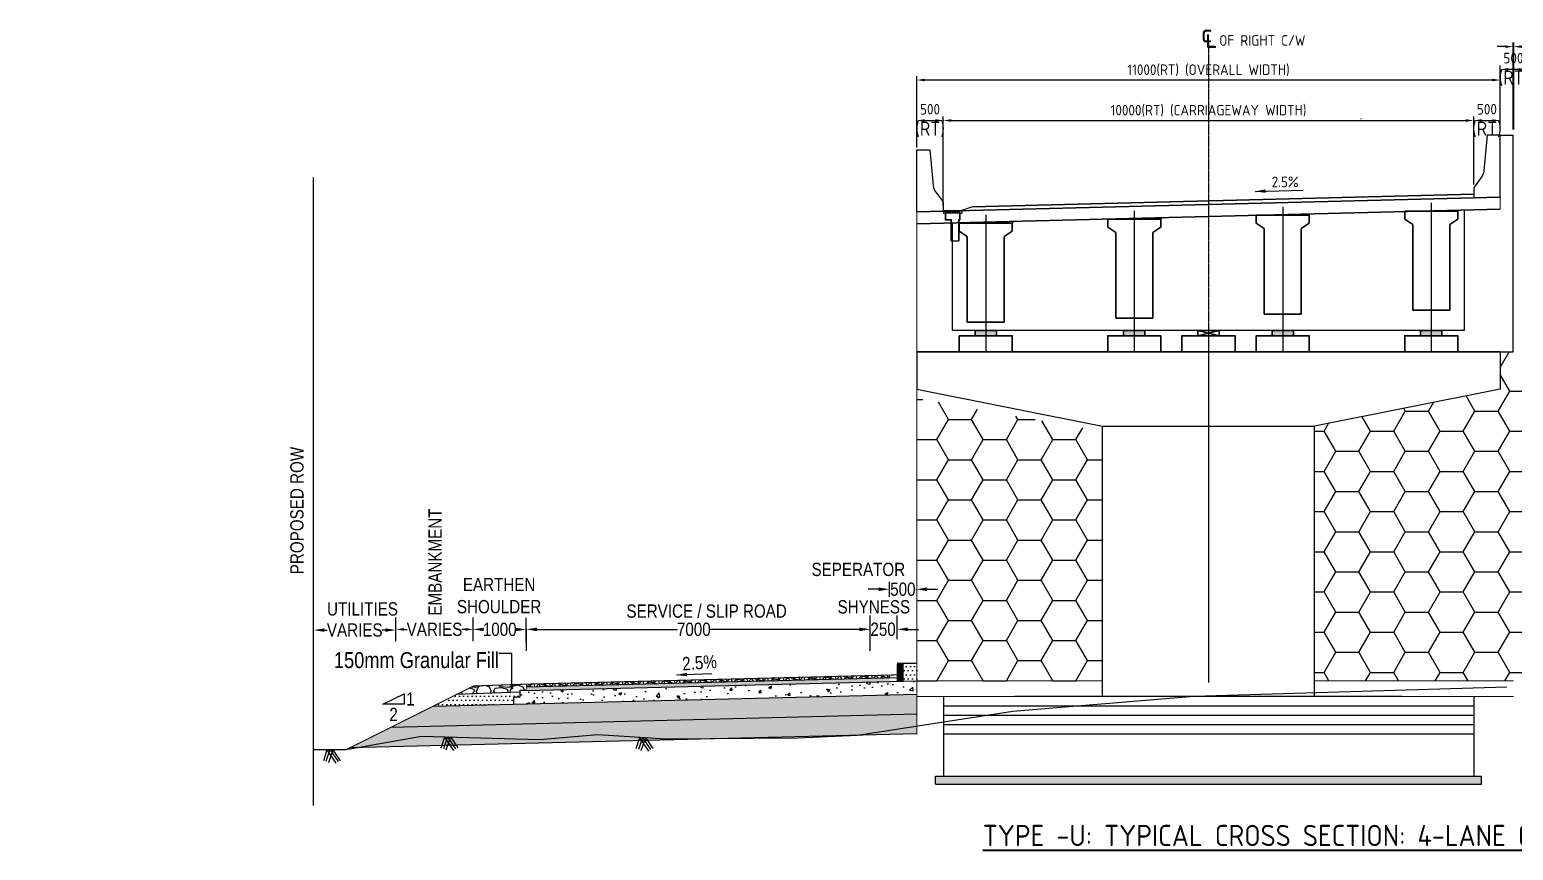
# Model space of a CAD drawing. Header units: millimetres. Extents: x 207528 to 778454, y -364692 to 101323.
# Drawn here: x 318578 to 346554, y -364692 to -349217 of the extents above; entities that cross this region are included whole.
import ezdxf

# ---------------------------------------------------------------- set-up
doc = ezdxf.new("R2010")
doc.units = ezdxf.units.MM
doc.linetypes.add('CENTER', pattern=[2, 1.25, -0.25, 0.25, -0.25])
for name, color, linetype in [('CEN', 181, 'CENTER'), ('Dim', 253, 'Continuous'), ('Dimension', 253, 'Continuous'), ('hatch', 253, 'Continuous'), ('Proposed ROW', 241, 'MNEW'), ('Structure Main', 3, 'Continuous'), ('Structure Outer', 7, 'Continuous')]:
    doc.layers.add(name, color=color, linetype=linetype)
for name, color, linetype, lineweight in [('STRUCTURAL', 7, 'Continuous', 0), ('Structure', 7, 'Continuous', 30), ('Text large', 7, 'Continuous', 40), ('Text small', 1, 'Continuous', 20)]:
    doc.layers.add(name, color=color, linetype=linetype, lineweight=lineweight)
doc.styles.add('DIM', font='ARIALN.TTF', dxfattribs={"height": 250})
doc.styles.add('ISO75', font='isocp.shx', dxfattribs={"height": 150})
doc.styles.add('isocp 100', font='isocp.shx', dxfattribs={"height": 200})
doc.styles.get("Standard").update_dxf_attribs({"font": 'arial.ttf'})
doc.linetypes.add('MNEW', pattern='A,26.152623,-1.048632,["PROW",Standard,S=1.75,R=0,X=0,Y=-0.975095],-7.693777,26.152623', length=61.047655)
doc.dimstyles.new('DIM', dxfattribs={"dimtxt": 250, "dimasz": 200, "dimexe": 0.18, "dimexo": 0.0625, "dimgap": 0.09, "dimtad": 0, "dimtih": 1, "dimtoh": 1, "dimdec": 0, "dimzin": 0, "dimdsep": 46, "dimtxsty": 'DIM', "dimcen": 0.09, "dimclrd": 256, "dimclrt": 7, "dimadec": 0, "dimazin": 0, "dimtfac": 1, "dimtdec": 0, "dimtofl": 0, "dimtmove": 0, "dimatfit": 3, "dimfxl": 1, "dimtolj": 1, "dimtzin": 0, "dimarcsym": 0})
doc.dimstyles.new('ISO75', dxfattribs={"dimscale": 75, "dimtxt": 150, "dimasz": 2, "dimexe": 1, "dimexo": 1, "dimgap": 1, "dimtad": 1, "dimdec": 0, "dimdsep": 46, "dimtxsty": 'ISO75', "dimcen": 0.5, "dimclrd": 47, "dimclre": 47, "dimclrt": 1, "dimadec": 0, "dimazin": 0, "dimtfac": 1, "dimtdec": 0, "dimtmove": 0, "dimatfit": 3, "dimfxl": 1, "dimtolj": 1, "dimtzin": 0, "dimarcsym": 0})
doc.dimstyles.new('new', dxfattribs={"dimtxt": 150, "dimasz": 150, "dimexe": 100, "dimexo": 0.1, "dimgap": 0.09, "dimtad": 0, "dimtih": 1, "dimtoh": 1, "dimdec": 0, "dimzin": 0, "dimdsep": 46, "dimtxsty": 'DIM', "dimcen": 0.09, "dimclrd": 256, "dimclrt": 252, "dimadec": 0, "dimazin": 0, "dimtfac": 1, "dimtdec": 0, "dimtofl": 0, "dimtmove": 0, "dimatfit": 3, "dimfxl": 1, "dimtolj": 1, "dimtzin": 0, "dimlwd": -1, "dimarcsym": 0})
doc.dimstyles.new('NH30A_100', dxfattribs={"dimscale": 100, "dimtxt": 2, "dimasz": 2, "dimexe": 1, "dimexo": 1, "dimgap": 1, "dimtad": 1, "dimdec": 0, "dimdsep": 46, "dimtxsty": 'isocp 100', "dimcen": 0.5, "dimclrd": 47, "dimclre": 47, "dimclrt": 1, "dimadec": 0, "dimazin": 0, "dimtfac": 1, "dimtdec": 0, "dimtmove": 0, "dimatfit": 3, "dimfxl": 1, "dimtolj": 1, "dimtzin": 0, "dimarcsym": 0})

# ---------------------------------------------------------------- blocks, each defined once
blk = doc.blocks.new('*D559')
at = {"layer": 'Defpoints', "color": 0, "transparency": 16777216}
for p in [(335306, -350167), (346306, -351173), (335306, -351517)]:
    blk.add_point(p, dxfattribs=at)
at = {"layer": 'Dim', "color": 47, "lineweight": -2, "transparency": 16777216}
for p, q in [((335306, -351442), (335306, -350092)), ((346156, -350167), (335456, -350167)), ((346306, -351098), (346306, -350092))]:
    blk.add_line(p, q, dxfattribs=at)
at = {"layer": 'Dim', "color": 47, "transparency": 16777216}
for points in [[(335456, -350142), (335456, -350192), (335306, -350167)], [(346156, -350142), (346156, -350192), (346306, -350167)]]:
    blk.add_solid(points, dxfattribs=at)
at = {"layer": 'Dim', "color": 1, "transparency": 16777216, "insert": (340806, -349982), "char_height": 150, "attachment_point": 5, "style": 'ISO75'}
blk.add_mtext('\\A1;{\\H1.33333x;11000(RT) (OVERALL WIDTH)}', dxfattribs=at)
blk = doc.blocks.new('*D560')
at = {"layer": 'Defpoints', "color": 0, "transparency": 16777216}
for p in [(335806, -350930), (335306, -351517), (335806, -352606)]:
    blk.add_point(p, dxfattribs=at)
at = {"layer": 'Dim', "color": 47, "lineweight": -2, "transparency": 16777216}
for p, q in [((335306, -351442), (335306, -350855)), ((335456, -350930), (335656, -350930)), ((335806, -352531), (335806, -350855))]:
    blk.add_line(p, q, dxfattribs=at)
at = {"layer": 'Dim', "color": 47, "transparency": 16777216}
for points in [[(335456, -350905), (335456, -350955), (335306, -350930)], [(335656, -350905), (335656, -350955), (335806, -350930)]]:
    blk.add_solid(points, dxfattribs=at)
at = {"layer": 'Dim', "color": 1, "transparency": 16777216, "insert": (335556, -350930), "char_height": 150, "attachment_point": 5, "style": 'ISO75'}
blk.add_mtext('\\A1;{\\H1.33333x;500\\P{\\H1.33333x;(RT)}}', dxfattribs=at)
blk = doc.blocks.new('*D561')
at = {"layer": 'Defpoints', "color": 0, "transparency": 16777216}
for p in [(345807, -350930), (345807, -352213), (335806, -352606)]:
    blk.add_point(p, dxfattribs=at)
at = {"layer": 'Dim', "color": 47, "lineweight": -2, "transparency": 16777216}
for p, q in [((335806, -352531), (335806, -350855)), ((335956, -350930), (345657, -350930)), ((345807, -352138), (345807, -350855))]:
    blk.add_line(p, q, dxfattribs=at)
at = {"layer": 'Dim', "color": 47, "transparency": 16777216}
for points in [[(335956, -350905), (335956, -350955), (335806, -350930)], [(345657, -350905), (345657, -350955), (345807, -350930)]]:
    blk.add_solid(points, dxfattribs=at)
at = {"layer": 'Dim', "color": 1, "transparency": 16777216, "insert": (340806, -350745), "char_height": 150, "attachment_point": 5, "style": 'ISO75'}
blk.add_mtext('\\A1;{\\H1.33333x;10000(RT) (CARRIAGEWAY WIDTH)}', dxfattribs=at)
blk = doc.blocks.new('*D562')
at = {"layer": 'Defpoints', "color": 0, "transparency": 16777216}
for p in [(346306, -350930), (346306, -351173), (345807, -352188)]:
    blk.add_point(p, dxfattribs=at)
at = {"layer": 'Dim', "color": 47, "lineweight": -2, "transparency": 16777216}
for p, q in [((345807, -352113), (345807, -350855)), ((345957, -350930), (346156, -350930)), ((346306, -351098), (346306, -350855))]:
    blk.add_line(p, q, dxfattribs=at)
at = {"layer": 'Dim', "color": 47, "transparency": 16777216}
for points in [[(345957, -350905), (345957, -350955), (345807, -350930)], [(346156, -350905), (346156, -350955), (346306, -350930)]]:
    blk.add_solid(points, dxfattribs=at)
at = {"layer": 'Dim', "color": 1, "transparency": 16777216, "insert": (346056, -350930), "char_height": 150, "attachment_point": 5, "style": 'ISO75'}
blk.add_mtext('\\A1;{\\H1.33333x;500\\P{\\H1.33333x;(RT)}}', dxfattribs=at)
blk = doc.blocks.new('HFHGHFGH')
at = {"color": 1}
for p, q in [((151681, 917410), (152030, 917410)), ((151681, 917396), (151681, 917359)), ((151681, 917396), (151715, 917396)), ((151681, 917359), (151715, 917359)), ((151715, 917410), (151715, 917396)), ((151715, 917359), (151715, 917234)), ((151723, 917410), (151723, 917242)), ((151723, 917367), (151987, 917367)), ((151754, 917410), (151754, 917376)), ((151754, 917376), (151770, 917376)), ((151770, 917410), (151770, 917376)), ((151801, 917410), (151801, 917376)), ((151801, 917376), (151817, 917376)), ((151817, 917410), (151817, 917376)), ((151847, 917410), (151847, 917376)), ((151847, 917376), (151863, 917376)), ((151863, 917410), (151863, 917376)), ((151894, 917410), (151894, 917376)), ((151894, 917376), (151910, 917376)), ((151910, 917410), (151910, 917376)), ((151941, 917410), (151941, 917376)), ((151941, 917376), (151957, 917376)), ((151957, 917410), (151957, 917376)), ((151987, 917410), (151987, 917242)), ((151995, 917359), (151995, 917234)), ((151995, 917359), (152030, 917359)), ((152030, 917410), (152030, 917359)), ((151715, 917234), (151829, 917234)), ((151723, 917242), (151810, 917242)), ((151810, 917242), (151837, 917242)), ((151829, 916840), (151829, 917234)), ((151837, 916840), (151837, 917242)), ((151970, 916840), (151970, 917242)), ((151970, 917242), (151987, 917242)), ((151978, 917234), (151995, 917234)), ((151978, 916840), (151978, 917234)), ((151829, 916840), (151978, 916840))]:
    blk.add_line(p, q, dxfattribs=at)
blk = doc.blocks.new('*D563')
at = {"layer": 'Defpoints', "color": 0, "transparency": 16777216}
for p in [(346306, -349967), (346306, -351207), (346806, -351207)]:
    blk.add_point(p, dxfattribs=at)
at = {"layer": 'Dim', "color": 47, "lineweight": -2, "transparency": 16777216}
for p, q in [((346306, -351132), (346306, -349892)), ((346656, -349967), (346456, -349967)), ((346806, -351132), (346806, -349892))]:
    blk.add_line(p, q, dxfattribs=at)
at = {"layer": 'Dim', "color": 47, "transparency": 16777216}
for points in [[(346456, -349942), (346456, -349992), (346306, -349967)], [(346656, -349942), (346656, -349992), (346806, -349967)]]:
    blk.add_solid(points, dxfattribs=at)
at = {"layer": 'Dim', "color": 1, "transparency": 16777216, "insert": (346556, -349967), "char_height": 150, "attachment_point": 5, "style": 'ISO75'}
blk.add_mtext('\\A1;{\\H1.33333x;500\\P{\\H1.33333x;(RT)}}', dxfattribs=at)
blk = doc.blocks.new('*D564')
at = {"layer": 'Defpoints', "color": 0, "transparency": 16777216}
for p in [(346561, -349537), (346551, -351173), (346561, -351173)]:
    blk.add_point(p, dxfattribs=at)
at = {"layer": 'Dim', "color": 47, "lineweight": -2, "transparency": 16777216}
for p, q in [((346401, -349537), (346251, -349537)), ((346551, -351098), (346551, -349462)), ((346551, -349537), (346561, -349537)), ((346561, -351098), (346561, -349462)), ((346711, -349537), (348166, -349537))]:
    blk.add_line(p, q, dxfattribs=at)
at = {"layer": 'Dim', "color": 47, "transparency": 16777216}
for points in [[(346401, -349512), (346401, -349562), (346551, -349537)], [(346711, -349512), (346711, -349562), (346561, -349537)]]:
    blk.add_solid(points, dxfattribs=at)
at = {"layer": 'Dim', "color": 1, "transparency": 16777216, "insert": (347514, -349380), "char_height": 150, "width": 159266.94, "attachment_point": 5, "style": 'ISO75'}
blk.add_mtext('\\A1;10 (EXP. GAP)', dxfattribs=at)
blk = doc.blocks.new('GRD')
at = {"layer": 'Structure'}
for p, q in [((112852, 216703), (111852, 216703)), ((111852, 216703), (111852, 216553)), ((112002, 216453), (111852, 216553)), ((112702, 216453), (112852, 216553)), ((112852, 216703), (112878, 216729)), ((112852, 216703), (112852, 216553)), ((112002, 216453), (112002, 214838)), ((112702, 216453), (112702, 214838)), ((112702, 214838), (112002, 214838))]:
    blk.add_line(p, q, dxfattribs=at)
blk = doc.blocks.new('*D650')
at = {"layer": 'Defpoints', "color": 0, "transparency": 16777216}
for p in [(335299, -359769), (334788, -360117), (335299, -360117)]:
    blk.add_point(p, dxfattribs=at)
at = {"layer": 'Dim', "lineweight": -2, "transparency": 16777216}
for p, q in [((334588, -359769), (334388, -359769)), ((335499, -359769), (335699, -359769))]:
    blk.add_line(p, q, dxfattribs=at)
at = {"layer": 'Dim', "color": 0, "lineweight": -2, "transparency": 16777216}
for p, q in [((334788, -359771), (334788, -359769)), ((335299, -359771), (335299, -359769))]:
    blk.add_line(p, q, dxfattribs=at)
at = {"layer": 'Dim', "transparency": 16777216}
for points in [[(334588, -359736), (334588, -359803), (334788, -359769)], [(335499, -359736), (335499, -359803), (335299, -359769)]]:
    blk.add_solid(points, dxfattribs=at)
at = {"layer": 'Dim', "color": 7, "transparency": 16777216, "insert": (335043, -359769), "char_height": 250, "attachment_point": 5, "style": 'DIM'}
blk.add_mtext('\\A1;500', dxfattribs=at)
blk = doc.blocks.new('*D651')
at = {"layer": 'Defpoints', "color": 0, "transparency": 16777216}
for p in [(327944, -360526), (327944, -360928), (334427, -360928)]:
    blk.add_point(p, dxfattribs=at)
at = {"layer": 'Dim', "color": 0, "lineweight": -2, "transparency": 16777216}
for p, q in [((327944, -360928), (327944, -360526)), ((334427, -360928), (334427, -360526))]:
    blk.add_line(p, q, dxfattribs=at)
at = {"layer": 'Dim', "lineweight": -2, "transparency": 16777216}
for p, q in [((328144, -360526), (330796, -360526)), ((334227, -360526), (331406, -360526))]:
    blk.add_line(p, q, dxfattribs=at)
at = {"layer": 'Dim', "transparency": 16777216}
for points in [[(328144, -360493), (328144, -360559), (327944, -360526)], [(334227, -360493), (334227, -360559), (334427, -360526)]]:
    blk.add_solid(points, dxfattribs=at)
at = {"layer": 'Dim', "color": 7, "transparency": 16777216, "insert": (331101, -360526), "char_height": 250, "attachment_point": 5, "style": 'DIM'}
blk.add_mtext('\\A1;7000', dxfattribs=at)
blk = doc.blocks.new('*D652')
at = {"layer": 'Defpoints', "color": 0, "transparency": 16777216}
for p in [(323933, -360482), (323933, -360539), (325484, -360525)]:
    blk.add_point(p, dxfattribs=at)
at = {"layer": 'Dimension', "color": 0, "lineweight": -2, "transparency": 16777216}
for p, q in [((323933, -360538), (323933, -360539)), ((325484, -360538), (325484, -360539))]:
    blk.add_line(p, q, dxfattribs=at)
at = {"layer": 'Dimension', "lineweight": -2, "transparency": 16777216}
for p, q in [((324133, -360539), (324191, -360539)), ((325284, -360539), (325225, -360539))]:
    blk.add_line(p, q, dxfattribs=at)
at = {"layer": 'Dimension', "transparency": 16777216}
for points in [[(324133, -360506), (324133, -360572), (323933, -360539)], [(325284, -360506), (325284, -360572), (325484, -360539)]]:
    blk.add_solid(points, dxfattribs=at)
at = {"layer": 'Dimension', "color": 7, "transparency": 16777216, "insert": (324708, -360539), "char_height": 250, "attachment_point": 5, "style": 'DIM'}
blk.add_mtext('\\A1;VARIES', dxfattribs=at)
blk = doc.blocks.new('*D653')
at = {"layer": 'Defpoints', "color": 0, "transparency": 16777216}
for p in [(334935, -360525), (334425, -360842), (334935, -360842)]:
    blk.add_point(p, dxfattribs=at)
at = {"layer": 'Dim', "lineweight": -2, "transparency": 16777216}
for p, q in [((334225, -360525), (334025, -360525)), ((335135, -360525), (335335, -360525))]:
    blk.add_line(p, q, dxfattribs=at)
at = {"layer": 'Dim', "color": 0, "lineweight": -2, "transparency": 16777216}
for p, q in [((334425, -360526), (334425, -360525)), ((334935, -360526), (334935, -360525))]:
    blk.add_line(p, q, dxfattribs=at)
at = {"layer": 'Dim', "transparency": 16777216}
for points in [[(334225, -360491), (334225, -360558), (334425, -360525)], [(335135, -360491), (335135, -360558), (334935, -360525)]]:
    blk.add_solid(points, dxfattribs=at)
at = {"layer": 'Dim', "color": 7, "transparency": 16777216, "insert": (334670, -360525), "char_height": 250, "attachment_point": 5, "style": 'DIM'}
blk.add_mtext('\\A1;250', dxfattribs=at)
blk = doc.blocks.new('*D654')
at = {"layer": 'Defpoints', "color": 0, "transparency": 16777216}
for p in [(326941, -360525), (326941, -360525), (327940, -360529)]:
    blk.add_point(p, dxfattribs=at)
at = {"layer": 'Dim', "color": 0, "lineweight": -2, "transparency": 16777216}
for p, q in [((326941, -360526), (326941, -360526)), ((327940, -360529), (327940, -360529))]:
    blk.add_line(p, q, dxfattribs=at)
at = {"layer": 'Dim', "lineweight": -2, "transparency": 16777216}
for p, q in [((327141, -360526), (327144, -360526)), ((327740, -360528), (327737, -360528))]:
    blk.add_line(p, q, dxfattribs=at)
at = {"layer": 'Dim', "transparency": 16777216}
for points in [[(327141, -360493), (327141, -360560), (326941, -360525)], [(327741, -360495), (327740, -360562), (327940, -360529)]]:
    blk.add_solid(points, dxfattribs=at)
at = {"layer": 'Dim', "color": 7, "transparency": 16777216, "insert": (327441, -360527), "char_height": 250, "attachment_point": 5, "style": 'DIM'}
blk.add_mtext('\\A1;1000', dxfattribs=at)
blk = doc.blocks.new('*D655')
at = {"layer": 'Defpoints', "color": 0, "transparency": 16777216}
for p in [(325484, -360526), (325484, -360526), (326941, -360526)]:
    blk.add_point(p, dxfattribs=at)
at = {"layer": 'Dimension', "color": 0, "lineweight": -2, "transparency": 16777216}
for p, q in [((325484, -360526), (325484, -360526)), ((326941, -360526), (326941, -360526))]:
    blk.add_line(p, q, dxfattribs=at)
at = {"layer": 'Dimension', "lineweight": -2, "transparency": 16777216}
for p, q in [((325634, -360526), (325695, -360526)), ((326791, -360526), (326729, -360526))]:
    blk.add_line(p, q, dxfattribs=at)
at = {"layer": 'Dimension', "transparency": 16777216}
for points in [[(325634, -360501), (325634, -360551), (325484, -360526)], [(326791, -360501), (326791, -360551), (326941, -360526)]]:
    blk.add_solid(points, dxfattribs=at)
at = {"layer": 'Dimension', "color": 7, "transparency": 16777216, "insert": (326212, -360526), "char_height": 250, "attachment_point": 5, "style": 'DIM'}
blk.add_mtext('\\A1;VARIES', dxfattribs=at)

msp = doc.modelspace()

# ---------------------------------------------------------------- hatches: boundary and pattern name
h = msp.add_hatch()
h.set_pattern_fill('GOST_GLASS', color=41, scale=5)
h.set_pattern_definition([(45, (233696.645, -375082.724), (42.426407, -4e-15), [25, -35]), (45, (233707.252, -375082.724), (42.426407, -4e-15), [10, -50]), (45, (233696.645, -375072.118), (42.426407, -4e-15), [10, -50])])
h.paths.add_polyline_path([(334797.1, -361437.3), (334797.1, -361507.3), (329218.1, -361646.8), (328971.6, -361627.2), (328573.5, -361592.9)])
h.paths.add_polyline_path([(327943.9, -361608.6), (327943.9, -361678.7), (329218.1, -361646.8), (328971.6, -361627.2), (328573.5, -361592.9)])
h = msp.add_hatch(color=256)
h.dxf.hatch_style = 1
h.paths.add_polyline_path([(334932.9, -361215.1, -0.4142136), (334982.9, -361165.1), (335056.1, -361165.1), (335056.1, -361500.8), (334932.9, -361503.9)])
at = {"layer": 'Dim'}
h = msp.add_hatch(dxfattribs=at)
h.set_pattern_fill('AR-CONC', color=256, scale=3)
h.set_pattern_definition([(50, (233696.65, -375082.72), (546.554, -47.8173), [57.15, -628.65]), (355, (233696.65, -375082.7), (-105.7303, 573.1705), [45.72, -502.9218]), (100.45144, (233742.2, -375086.7), (440.8237, 525.3533), [48.57, -534.2707]), (46.1842, (233696.65, -374930.3), (813.237, -126.127), [85.725, -942.975]), (96.6356, (233764.4, -374940.8), (712.2124, 742.2784), [72.855, -801.407]), (351.18415, (233696.65, -374930.3), (712.2124, 742.2784), [68.58, -754.379]), (21, (233772.85, -374968.42), (454.8432, -306.7956), [57.15, -628.65]), (326, (233772.85, -374968.4), (185.406, 552.564), [45.72, -502.92]), (71.45144, (233810.75, -374994), (640.2493, 245.7683), [48.57, -534.2698]), (37.5, (233696.65, -375082.72), (9.2658, 253.6651), [0, -496.824, 0, -510.54, 0, -504.825]), (7.5, (233696.65, -375082.72), (200.459, 300.5417), [0, -291.084, 0, -485.394, 0, -192.405]), (327.5, (233526.72, -375082.72), (406.7718, -17.18623), [0, -190.5, 0, -594.36, 0, -788.67]), (317.5, (233450.52, -375082.72), (444.3875, 76.2795), [0, -247.65, 0, -394.716, 0, -560.07])])
h.paths.add_polyline_path([(327797.1, -361682.3), (329218.1, -361646.8), (330115.9, -361718.3), (331299, -361774.3), (332837.5, -361782.1), (334140.3, -361721.2), (335306.4, -361703), (335306.4, -361754.4), (327797.1, -361932.4)])
h.paths.add_polyline_path([(329218.1, -361646.8), (334797.1, -361507.3), (335306.4, -361494.6), (335306.4, -361703), (334140.3, -361721.2), (332837.5, -361782.1), (331299, -361774.3), (330115.9, -361718.3)])
h = msp.add_hatch(dxfattribs=at)
h.set_pattern_fill('AR-CONC', color=8, style=0)
h.set_pattern_definition([(50, (192955.63, -555276.1), (182.18467, -15.93909), [19.05, -209.55]), (355, (192955.63, -555276.1), (-35.24342, 191.05685), [15.24, -167.64058]), (100.451445, (192970.8, -555277.42), (146.94125, 175.11775), [16.19001, -178.09024]), (46.1842, (192955.63, -555225.3), (271.07904, -42.04233), [28.575, -314.325]), (96.63556, (192978.22, -555228.8), (237.40413, 247.42612), [24.28502, -267.1356]), (351.18415, (192955.63, -555225.3), (237.40413, 247.42612), [22.85997, -251.45973]), (21, (192981.03, -555238), (151.61439, -102.2652), [19.05, -209.55]), (326, (192981.03, -555238), (61.80203, 184.18797), [15.24, -167.64]), (71.451445, (192993.66, -555246.52), (213.41642, 81.92277), [16.19001, -178.08994]), (37.5, (192955.626, -555276.096), (3.088603, 84.555039), [0, -165.608, 0, -170.18, 0, -168.275]), (7.5, (192955.63, -555276.1), (66.819663, 100.180575), [0, -97.028, 0, -161.798, 0, -64.135]), (327.5, (192898.984, -555276.096), (135.590595, -5.728744), [0, -63.5, 0, -198.12, 0, -262.89]), (317.5, (192873.58, -555276.1), (148.12918, 25.42649), [0, -82.55, 0, -131.572, 0, -186.69])])
h.paths.add_polyline_path([(340806.4, -363294.6), (335656.4, -363294.6), (335656.4, -363444.6), (340806.4, -363444.6)])
h.paths.add_polyline_path([(345956.4, -363294.6), (340806.4, -363294.6), (340806.4, -363444.6), (345956.4, -363444.6)])
at = {"layer": 'hatch'}
for points in [[(336806.4, -354889.6), (336406.4, -354889.6), (336406.4, -354989.6), (336806.4, -354989.6)], [(339606.4, -354889.6), (339206.4, -354889.6), (339206.4, -354989.6), (339606.4, -354989.6)], [(342406.4, -354889.6), (342006.4, -354889.6), (342006.4, -354989.6), (342406.4, -354989.6)], [(345206.4, -354889.6), (344806.4, -354889.6), (344806.4, -354989.6), (345206.4, -354989.6)]]:
    msp.add_hatch(color=256, dxfattribs=at).paths.add_polyline_path(points)
at = {"layer": 'hatch', "true_color": 0x636466}
h = msp.add_hatch(dxfattribs=at)
h.set_pattern_fill('HONEY', color=251, scale=3500)
h.set_pattern_definition([(0, (232954, -569345.1), (656.25, 378.8861), [437.5, -875]), (120, (232954, -569345.1), (-656.25, 378.8861), [437.5, -875]), (60, (232954, -569345.1), (1e-13, 757.7722), [-875, 437.5])])
h.paths.add_polyline_path([(346556.4, -355294.6), (346306.4, -355294.6), (346306.4, -355994.6), (342806.4, -356694.6), (342806.4, -361494.6), (346556.4, -361494.6)])
h.paths.add_polyline_path([(350306.4, -356694.6), (346806.4, -355994.6), (346806.4, -355294.6), (346556.4, -355294.6), (346556.4, -361494.6), (350306.4, -361494.6)])
h = msp.add_hatch(dxfattribs=at)
h.set_pattern_fill('HONEY', color=251, scale=3500)
h.set_pattern_definition([(0, (333931.38, -361494.6), (656.25, 378.886), [437.5, -875]), (120, (333931.38, -361494.6), (-656.25, 378.886), [437.5, -875]), (60, (333931.38, -361494.6), (1e-06, 757.772), [-875, 437.5])])
h.paths.add_polyline_path([(336439.4, -358898), (338239.4, -358898), (338239.4, -359531.3), (336439.4, -359531.3)], flags=24)
h.paths.add_polyline_path([(335306.4, -356169.6), (335306.4, -361494.6), (338806.4, -361494.6), (338806.4, -356794.6)])
at = {"layer": 'hatch'}
h = msp.add_hatch(dxfattribs=at)
h.set_pattern_fill('NET3', color=256, scale=30, angle=45)
h.set_pattern_definition([(45, (233696.645, -375082.72), (-67.35192, 67.35192), []), (105, (233696.645, -375082.72), (-92.004435, -24.65251), []), (165, (233696.645, -375082.72), (-24.65251, -92.004435), [])])
h.paths.add_polyline_path([(334797.1, -361387.3), (334797.1, -361437.3), (328573.5, -361592.9), (328123.4, -361554.1)])
h.paths.add_polyline_path([(327943.9, -361558.6), (327943.9, -361608.6), (328573.5, -361592.9), (328123.4, -361554.1)])
h = msp.add_hatch(dxfattribs=at)
h.set_pattern_fill('DOTS', color=25, scale=50)
h.set_pattern_definition([(0, (-982638.1, -266846.26), (39.6875, 79.375), [0, -79.375])])
h.paths.add_polyline_path([(334920.4, -361504.2), (335305.8, -361494.5), (335305.8, -361168.5), (334920.4, -361168.5)])
h = msp.add_hatch(dxfattribs=at)
h.set_pattern_fill('DOTS', scale=50)
h.set_pattern_definition([(0, (279095.69, -438539.65), (39.6875, 79.375), [0, -79.375])])
h.paths.add_polyline_path([(326186.6, -361972.7), (326637.2, -361754.5), (327823.8, -361704.1), (327823.8, -361722.5), (327823.8, -361730.5), (327823.8, -361741.3), (327823.8, -361754.5), (327823.8, -361803.8), (327698.8, -361803.8), (327702.1, -361934.8)])
h = msp.add_hatch(dxfattribs=at)
h.set_pattern_fill('GRAVEL', color=11, scale=25)
h.set_pattern_definition([(228.012788, (18351.534, -429004.4), (-5080.0000004, -5714.9999996), [85.4304, -8457.6209]), (184.969741, (18294.384, -429067.9), (7619.999997, 635.0000362), [146.6012, -14513.5122]), (132.510447, (18148.334, -429080.6), (6350.0000027, -6984.9999976), [103.3704, -10233.6807]), (267.273689, (17900.684, -429239.35), (635.0000013, 12700), [133.5011, -13216.6094]), (292.833654, (17894.334, -429372.7), (-3175.0000003, 7620), [130.9084, -12959.9519]), (357.273689, (17945.134, -429493.35), (-12700, 635.0000013), [133.5011, -13216.6094]), (37.6942405, (18078.484, -429499.7), (-8254.9999996, -6350.0000005), [176.5484, -17478.2788]), (72.255328, (18218.184, -429391.75), (4445.0000012, 13969.9999996), [166.6799, -16501.3142]), (121.429566, (18268.984, -429233), (-5080.0000007, 8254.9999996), [133.9532, -13261.3864]), (175.236358, (18199.134, -429118.7), (6985, -635.000001), [152.9283, -7493.4842]), (222.397438, (18046.734, -429106.001), (-7619.9999998, -6985.0000003), [197.7695, -19579.1931]), (138.814075, (18529.334, -429245.7), (-4445, 3810), [67.5011, -6682.6415]), (171.469234, (18478.534, -429201.25), (8255.0000002, -1269.9999986), [128.4205, -12713.6597]), (225, (18351.53, -429182.2), (-9e-14, -635), [89.8023, -808.2233]), (203.19859, (18307.08, -429106), (3175, 1270), [48.3603, -4787.6556]), (291.80141, (18262.63, -429125.05), (-635, 1905), [68.3914, -3351.1882]), (30.963757, (18288.03, -429188.55), (1905, 1270), [111.0799, -3591.5745]), (161.56505, (18383.28, -429131.4), (1270, -635), [80.3218, -1927.7245]), (16.38954, (17894.334, -429125.05), (6350, 1905), [112.522, -11139.7067]), (70.346176, (18002.284, -429093.3), (-2540, -6985), [94.3997, -9345.5539]), (293.19859, (18383.28, -429004.4), (-1270, 3175), [96.72, -4739.2959]), (343.61046, (18421.384, -429093.3), (-6350, 1904.9999996), [112.522, -11139.7067]), (339.443955, (17894.33, -429518.75), (-3175, 1270), [108.5088, -5316.9336]), (294.77514, (17995.934, -429556.85), (-3175.000004, 6984.999998), [90.918, -9000.8983]), (66.80141, (18389.63, -429639.4), (1270, 3175), [96.72, -4739.2959]), (17.354025, (18427.734, -429550.5), (-8255, -2540.0000005), [106.4457, -10538.094]), (69.443955, (18078.48, -429639.4), (-1270, -3175), [54.2544, -5371.188]), (101.309932, (18351.53, -429639.4), (-635, 2540), [32.3787, -3205.4987]), (165.963757, (18345.18, -429607.65), (1905, -635), [130.9084, -2487.2636]), (186.009006, (18218.184, -429575.9), (6350, 635.0000003), [121.3167, -12010.3412]), (303.69007, (18288.03, -429245.7), (-635, 1270), [91.581, -2197.9441]), (353.157227, (18338.834, -429321.9), (10795, -1269.9999994), [159.8892, -15829.0023]), (60.945396, (18497.584, -429340.95), (-2540, -4445), [65.377, -6472.3481]), (90, (18529.33, -429283.8), (-635, 635), [38.1, -596.9]), (120.256437, (18205.484, -429556.85), (2540, -4445), [88.2167, -8733.4852]), (48.012787, (18161.034, -429480.65), (5080.0000004, 5714.9999996), [170.8607, -8372.1905]), (0, (18275.33, -429353.65), (635, 635), [165.1, -469.9]), (325.304846, (18440.434, -429353.65), (6350.0000024, -4444.9999966), [100.4024, -9939.8292]), (254.054604, (18522.98, -429410.8), (-635, -2540), [92.4573, -4530.4125]), (207.645975, (18497.584, -429499.7), (-12065.0000004, -6349.9999992), [150.5363, -14903.1161]), (175.426079, (18364.234, -429569.55), (-8255, 635), [159.2574, -15766.4616])])
h.paths.add_polyline_path([(326622.1, -361755), (326944.9, -361593.6), (327943.9, -361558.6), (327944.4, -361558.6), (327944.4, -361678.8), (327823.8, -361678.8), (327823.8, -361712.9)])
h = msp.add_hatch(dxfattribs=at)
h.set_pattern_fill('GRAVEL', color=11, scale=25)
h.set_pattern_definition([(228.01279, (234153.845, -374447.724), (-5080, -5715), [85.4304, -8457.621]), (184.96974, (234096.695, -374511.224), (7619.999997, 635.000036), [146.6012, -14513.5122]), (132.510447, (233950.645, -374523.924), (6350.000003, -6984.999998), [103.3704, -10233.6807]), (267.27369, (233702.995, -374682.674), (635.000001, 12700), [133.501, -13216.6094]), (292.833654, (233696.645, -374816.024), (-3175, 7620), [130.9084, -12959.952]), (357.27369, (233747.445, -374936.674), (-12700, 635.000001), [133.501, -13216.6094]), (37.69424, (233880.795, -374943.024), (-8254.9999996, -6350.0000005), [176.5484, -17478.2788]), (72.255328, (234020.495, -374835.074), (4445.000001, 13969.9999996), [166.68, -16501.314]), (121.429566, (234071.295, -374676.324), (-5080.000001, 8255), [133.9532, -13261.3864]), (175.23636, (234001.445, -374562.024), (6985, -635), [152.9283, -7493.4842]), (222.397438, (233849.045, -374549.324), (-7619.9999998, -6985.0000003), [197.7695, -19579.193]), (138.814075, (234331.645, -374689.024), (-4445, 3810), [67.501, -6682.6415]), (171.469234, (234280.845, -374644.574), (8255, -1269.999999), [128.4205, -12713.6597]), (225, (234153.85, -374625.52), (-9e-14, -635), [89.8023, -808.2233]), (203.19859, (234109.395, -374549.324), (3175, 1270), [48.3603, -4787.6556]), (291.80141, (234064.95, -374568.37), (-635, 1905), [68.3914, -3351.1882]), (30.96376, (234090.35, -374631.87), (1905, 1270), [111.08, -3591.5745]), (161.56505, (234185.6, -374574.72), (1270, -635), [80.3218, -1927.7245]), (16.38954, (233696.645, -374568.374), (6350, 1905), [112.522, -11139.7067]), (70.346176, (233804.595, -374536.624), (-2540, -6985), [94.3997, -9345.554]), (293.19859, (234185.595, -374447.724), (-1270, 3175), [96.72, -4739.296]), (343.61046, (234223.695, -374536.624), (-6350, 1905), [112.522, -11139.7067]), (339.443955, (233696.645, -374962.074), (-3175, 1270), [108.5088, -5316.9336]), (294.77514, (233798.245, -375000.174), (-3175.000004, 6984.999998), [90.918, -9000.8983]), (66.80141, (234191.945, -375082.724), (1270, 3175), [96.72, -4739.296]), (17.354025, (234230.045, -374993.824), (-8255, -2540), [106.4457, -10538.094]), (69.443955, (233880.795, -375082.724), (-1270, -3175), [54.2544, -5371.188]), (101.30993, (234153.85, -375082.72), (-635, 2540), [32.3787, -3205.4987]), (165.96376, (234147.5, -375050.97), (1905, -635), [130.9084, -2487.2636]), (186.009006, (234020.495, -375019.224), (6350, 635), [121.3167, -12010.3412]), (303.69007, (234090.35, -374689.02), (-635, 1270), [91.581, -2197.944]), (353.157227, (234141.145, -374765.224), (10795, -1269.9999994), [159.8892, -15829.0023]), (60.945396, (234299.895, -374784.274), (-2540, -4445), [65.377, -6472.348]), (90, (234331.65, -374727.1), (-635, 635), [38.1, -596.9]), (120.256437, (234007.795, -375000.174), (2540, -4445), [88.2167, -8733.4852]), (48.01279, (233963.345, -374923.974), (5080, 5715), [170.8607, -8372.1905]), (0, (234077.65, -374797), (635, 635), [165.1, -469.9]), (325.304846, (234242.745, -374796.974), (6350.000002, -4444.999997), [100.4024, -9939.8292]), (254.0546, (234325.295, -374854.124), (-635, -2540), [92.4573, -4530.4125]), (207.645975, (234299.895, -374943.024), (-12065.0000004, -6349.999999), [150.5363, -14903.116]), (175.42608, (234166.545, -375012.874), (-8255, 635), [159.2574, -15766.4616])])
h.paths.add_polyline_path([(326186.6, -361972.7), (325396.2, -362367.8), (335306.4, -362120), (335306.4, -361744.7)])
h = msp.add_hatch(dxfattribs=at)
h.set_pattern_fill('DOTS', color=25, scale=50)
h.set_pattern_definition([(0, (233696.645, -375082.724), (39.6875, 79.375), [0, -79.375])])
h.paths.add_polyline_path([(325396.2, -362367.8), (324606.8, -362762.4), (335306.4, -362494.9), (335306.4, -362120), (335170.2, -362123.4)])

# ---------------------------------------------------------------- linework, layer by layer
for p, q in [((345631.4, -354883), (345631.4, -352621.5)), ((335981.4, -354883), (335981.4, -352862.7)), ((335305.8, -361168.5), (334932.9, -361168.5)), ((334932.9, -361215.1), (334932.9, -361503.9))]:
    msp.add_line(p, q)
for points in [[(346306.4, -352374.5), (346306.4, -351207.4), (346058.5, -351207.4), (345996.6, -351882, -0.1368849), (345948.8, -352007.6), (345818.4, -352184.4, 0.0867896), (345806.5, -352212.8), (345806.5, -352387)], [(335306.4, -352649.5), (335306.4, -351482.4), (335554.2, -351482.4), (335616.2, -352157, 0.1368849), (335664, -352282.6), (335794.4, -352459.4, -0.0867896), (335806.2, -352487.8), (335806.2, -352637)]]:
    msp.add_lwpolyline(points, format="xyb")
for points in [[(335981.4, -354883), (345631.4, -354883)], [(327943.9, -361608.6), (334932.9, -361433.9)], [(327823.8, -361712.9), (326622.1, -361755)], [(327823.8, -361678.8), (327823.8, -361803.8), (327698.8, -361803.8), (327702.1, -361934.8)], [(327943.8, -361678.8), (327823.8, -361678.8)], [(327943.9, -361678.7), (335306.4, -361494.6)], [(326186.6, -361972.7), (335306.4, -361744.7)], [(325396.2, -362367.8), (335306.4, -362120)], [(335306.4, -362494.9), (324606.8, -362762.4)]]:
    msp.add_lwpolyline(points)
for points, const_width in [([(327943.9, -361558.6), (334932.9, -361383.9)], 20), ([(326944.9, -361593.6), (324546.8, -362792.4)], 20), ([(327943.9, -361558.6), (326944.9, -361593.6)], 20), ([(327944.4, -361558.7), (327944.4, -361678.8)], 10), ([(324546.8, -362792.4), (323932.9, -362792.4)], 20)]:
    msp.add_lwpolyline(points, dxfattribs=dict(const_width=const_width))
msp.add_arc((334982.9, -361215.1), 50, 90, 180)
at = {"layer": 'CEN', "linetype": 'CENTER', "ltscale": 5}
for p, q in [((340806.4, -349469.6), (340806.4, -361524.8)), ((345006.4, -352482.1), (345006.4, -355294.6)), ((336606.4, -352707.1), (336606.4, -355294.6)), ((339406.4, -352632.1), (339406.4, -355294.6)), ((342206.4, -352557.1), (342206.4, -355294.6))]:
    msp.add_line(p, q, dxfattribs=at)
at = {"layer": 'Dim'}
for points in [[(334788.2, -359912.2), (334788.2, -359630.1)], [(325483.6, -360746.9), (325483.6, -360303.6)], [(326940.9, -360747.3), (326940.9, -360304)], [(327940.4, -360750.9), (327940.4, -360307.6)], [(334426.9, -360710.2), (334426.9, -360266.9)], [(334935, -360710.2), (334935, -360266.9)], [(326401.6, -362560), (326333.7, -362764.6)], [(326456.8, -362552.5), (326381.1, -362780.4)], [(326401.6, -362560), (326568.8, -362808.3)], [(326511.7, -362554.3), (326428.3, -362805.5)], [(326456.8, -362552.5), (326610.2, -362780.4)], [(326511.7, -362554.3), (326651.4, -362761.9)], [(324184.6, -362799.9), (324116.7, -363004.5)], [(324239.8, -362792.4), (324164.2, -363020.3)], [(324184.6, -362799.9), (324351.8, -363048.3)], [(324294.7, -362794.2), (324211.3, -363045.4)], [(324239.8, -362792.4), (324393.3, -363020.3)], [(324294.7, -362794.2), (324434.5, -363001.8)], [(330077.2, -362571.9), (330009.3, -362776.5)], [(330132.4, -362564.4), (330056.7, -362792.3)], [(330077.2, -362571.9), (330244.4, -362820.2)], [(330187.3, -362566.1), (330103.9, -362817.4)], [(330132.4, -362564.4), (330285.9, -362792.3)], [(330187.3, -362566.1), (330327, -362773.7)]]:
    msp.add_lwpolyline(points, dxfattribs=at)
msp.add_lwpolyline([(325638.7, -361739.2), (325638.7, -361939.2), (325238.7, -361939.2)], close=True, dxfattribs=at)
at = {"layer": 'Dimension', "linetype": 'Continuous', "ltscale": 10, "flags": 128}
msp.add_lwpolyline([(323932.9, -362792.4), (324546.8, -362792.4), (325965.8, -362538.1), (328190.6, -362603.2), (329293.6, -362511.1), (330580, -362592.8), (333062.3, -362572.3), (334186.9, -362522.9), (337113.9, -362068.1), (340531, -361785.1), (346432.2, -361610.7)], dxfattribs=at)
at = {"layer": 'Proposed ROW', "lineweight": -3, "ltscale": 3, "flags": 128}
msp.add_lwpolyline([(323932.9, -363847.7), (323932.9, -352004.9)], dxfattribs=at)
at = {"layer": 'STRUCTURAL'}
for p, q in [((346306.4, -352309.5), (346306.4, -352604.6)), ((335306.4, -352584.5), (335306.4, -352879.6)), ((335306.4, -352879.6), (335306.4, -362494.9)), ((335306.4, -361494.6), (338806.4, -361494.6)), ((346556.4, -361494.6), (342806.4, -361494.6)), ((335306.4, -361794.6), (338806.4, -361794.6)), ((342806.4, -361794.6), (346556.4, -361794.6))]:
    msp.add_line(p, q, dxfattribs=at)
at = {"layer": 'Structure'}
for p, q in [((343681.4, -350897.8), (343686.4, -350897.8)), ((343686.4, -350897.8), (343681.4, -350897.8)), ((346306.4, -352374.5), (335306.4, -352649.5)), ((345806.5, -352322), (336355.4, -352558.3)), ((346306.4, -352604.6), (335306.4, -352879.6)), ((340606.4, -354889.6), (341006.4, -354989.6)), ((340606.4, -354989.6), (341006.4, -354889.6)), ((335306.4, -355294.6), (346306.4, -355294.6))]:
    msp.add_line(p, q, dxfattribs=at)
for points in [[(337106.4, -355294.6), (336106.4, -355294.6), (336106.4, -354989.6), (337106.4, -354989.6)], [(336806.4, -354889.6), (336406.4, -354889.6), (336406.4, -354989.6), (336806.4, -354989.6)], [(339906.4, -355294.6), (338906.4, -355294.6), (338906.4, -354989.6), (339906.4, -354989.6)], [(339606.4, -354889.6), (339206.4, -354889.6), (339206.4, -354989.6), (339606.4, -354989.6)], [(341306.4, -355294.6), (340306.4, -355294.6), (340306.4, -354989.6), (341306.4, -354989.6)], [(341006.4, -354889.6), (340606.4, -354889.6), (340606.4, -354989.6), (341006.4, -354989.6)], [(342706.4, -355294.6), (341706.4, -355294.6), (341706.4, -354989.6), (342706.4, -354989.6)], [(342406.4, -354889.6), (342006.4, -354889.6), (342006.4, -354989.6), (342406.4, -354989.6)], [(345506.4, -355294.6), (344506.4, -355294.6), (344506.4, -354989.6), (345506.4, -354989.6)], [(345206.4, -354889.6), (344806.4, -354889.6), (344806.4, -354989.6), (345206.4, -354989.6)]]:
    msp.add_lwpolyline(points, close=True, dxfattribs=at)
at = {"layer": 'Structure Main'}
for p, q in [((346306.4, -351207.4), (346551.4, -351207.4)), ((346551.4, -355294.6), (346551.4, -351207.4)), ((335306.4, -355294.6), (346306.4, -355294.6)), ((335306.4, -355294.6), (335306.4, -355994.6)), ((346306.4, -355294.6), (346306.4, -355994.6)), ((346306.4, -355294.6), (346551.4, -355294.6)), ((335306.4, -355994.6), (338806.4, -356694.6)), ((346306.4, -355994.6), (342806.4, -356694.6)), ((338806.4, -356694.6), (342806.4, -356694.6)), ((338806.4, -361794.6), (338806.4, -356694.6)), ((342806.4, -361794.6), (342806.4, -356694.6)), ((335806.4, -361794.6), (335806.4, -363294.6)), ((344456.4, -361794.6), (337156.4, -361794.6)), ((345806.4, -361794.6), (345806.4, -363294.6)), ((335806.4, -362494.6), (345806.4, -362494.6)), ((335656.4, -363294.6), (345956.4, -363294.6)), ((335656.4, -363444.6), (335656.4, -363294.6)), ((345956.4, -363444.6), (345956.4, -363294.6)), ((335656.4, -363444.6), (345956.4, -363444.6))]:
    msp.add_line(p, q, dxfattribs=at)
at = {"layer": 'Structure Outer'}
msp.add_line((336355.4, -352558.3), (336155.4, -352628.3), dxfattribs=at)
at = {"layer": 'Structure Outer', "color": 8, "ltscale": 0.5}
for p, q in [((335806.4, -361969.6), (345806.4, -361969.6)), ((335806.4, -362144.6), (345806.4, -362144.6)), ((335806.4, -362319.6), (345806.4, -362319.6))]:
    msp.add_line(p, q, dxfattribs=at)

# ---------------------------------------------------------------- block references
at = {"layer": 'Dim'}
for name, p in [('HFHGHFGH', (184125.4, -1270038)), ('GRD', (227054, -569495.1)), ('GRD', (229854, -569420.1)), ('GRD', (232654, -569345.1)), ('GRD', (224254, -569570.1))]:
    msp.add_blockref(name, p, dxfattribs=at)

# ---------------------------------------------------------------- texts
at = {"layer": 'Dim', "color": 7, "char_height": 250, "attachment_point": 5, "style": 'DIM'}
for s, insert, rotation in [('PROPOSED ROW', (323619.2, -358284.9), 90), ('2.5%', (331209, -361154.5), 4.21364)]:
    msp.add_mtext_dynamic_manual_height_columns(s, width=5325.312, gutter_width=1250, heights=[0], dxfattribs=dict(at, insert=insert, rotation=rotation))
at = {"layer": 'Dim', "insert": (326223.6, -359256.6), "char_height": 250, "width": 5325.312, "attachment_point": 5, "rotation": 90, "style": 'DIM'}
msp.add_mtext('\\A1;EMBANKMENT', dxfattribs=at)
at = {"layer": 'Dim', "char_height": 250, "attachment_point": 5, "style": 'DIM'}
for s, insert in [('SEPERATOR', (334204, -359396.4)), ('EARTHEN \\PSHOULDER', (327430.1, -359890.2)), ('UTILITIES', (324854.3, -360141.7)), ('SERVICE / SLIP ROAD', (331343.1, -360182.3)), ('SHYNESS', (334496, -360102.4)), ('1', (325759.3, -361836.3)), ('2', (325440.1, -362131.1))]:
    msp.add_mtext_dynamic_manual_height_columns(s, width=5325.312, gutter_width=1250, heights=[0], dxfattribs=dict(at, insert=insert))
at = {"layer": 'Dimension', "color": 7, "insert": (327427.7, -361107.4), "char_height": 300, "attachment_point": 6, "style": 'DIM'}
msp.add_mtext('\\A1;150mm Granular Fill', dxfattribs=at)
at = {"layer": 'Text large', "insert": (346481.1, -364412.7), "char_height": 400, "width": 21690.672, "attachment_point": 5, "style": 'isocp 100'}
msp.add_mtext('{\\LTYPE -U: TYPICAL CROSS SECTION: 4-LANE CARRIAGEWAY - VUP/FLYOVER/OVERPASS}', dxfattribs=at)
at = {"layer": 'Text small', "char_height": 200, "style": 'isocp 100'}
for s, insert, width, attachment_point in [('{\\H2x;\\C1;℄\\H0.5x; }OF RIGHT C/W', (340664.9, -349120.4), 5400.783, 1), ('2.5%', (342505, -351987.6), 2336.362, 3)]:
    msp.add_mtext(s, dxfattribs=dict(at, insert=insert, width=width, attachment_point=attachment_point))

# ---------------------------------------------------------------- dimensions: what is measured, and where the dimension line sits
at = {"layer": 'Dim'}
for base, p1, p2, text, picture, middle in [((346561.4, -349537.1), (346551.4, -351173), (346561.4, -351173), '<> (EXP. GAP)', '*D564', (347513.8, -349379.6)), ((335306.4, -350166.8), (346306.4, -351173), (335306.4, -351516.7), '{\\H1.33333x;<>(RT) (OVERALL WIDTH)}', '*D559', (340806.4, -349981.8)), ((345806.5, -350929.7), (335806.2, -352606.4), (345806.5, -352212.8), '{\\H1.33333x;<>(RT) (CARRIAGEWAY WIDTH)}', '*D561', (340806.4, -350744.7))]:
    dim = msp.add_linear_dim(base=base, p1=p1, p2=p2, text=text, dimstyle='ISO75', override={"dimtxt": 300}, dxfattribs=at)
    dim.commit()
    dim.dimension.update_dxf_attribs({"geometry": picture, "text_midpoint": middle})
for base, p1, p2, picture, middle in [((346306.4, -349966.8), (346806.4, -351207.4), (346306.4, -351207.4), '*D563', (346556.4, -349966.8)), ((335806.2, -350929.7), (335306.4, -351516.7), (335806.2, -352606.4), '*D560', (335556.3, -350929.7)), ((346306.4, -350929.7), (345806.5, -352187.6), (346306.4, -351173), '*D562', (346056.4, -350929.7))]:
    dim = msp.add_linear_dim(base=base, p1=p1, p2=p2, text='{\\H1.33333x;<>\\X{\\H1.33333x;(RT)}}', dimstyle='ISO75', override={"dimtxt": 300}, dxfattribs=at)
    dim.commit()
    dim.dimension.update_dxf_attribs({"geometry": picture, "text_midpoint": middle, "dimtype": 160})
for base, p1, p2, text, picture, middle in [((335298.5, -359769.4), (334788.3, -360117.2), (335298.5, -360117.2), '500', '*D650', (335043.4, -359769.4)), ((334935, -360524.7), (334424.7, -360841.9), (334935, -360841.9), '250', '*D653', (334669.7, -360524.7))]:
    dim = msp.add_linear_dim(base=base, p1=p1, p2=p2, angle=0, text=text, dimstyle='DIM', override={"dimfxl": 1.25, "dimfxlon": 1}, dxfattribs=at)
    dim.commit()
    dim.dimension.update_dxf_attribs({"geometry": picture, "text_midpoint": middle, "dimtype": 161})
dim = msp.add_aligned_dim(p1=(327940.4, -360529.2), p2=(326940.9, -360525.5), distance=0, dimstyle='DIM', dxfattribs=at)
dim.commit()
dim.dimension.update_dxf_attribs({"geometry": '*D654', "text_midpoint": (327440.7, -360527.4)})
dim = msp.add_linear_dim(base=(327943.9, -360526.1), p1=(334426.9, -360928.2), p2=(327943.9, -360928.2), angle=180, text='7000', dimstyle='DIM', dxfattribs=at)
dim.commit()
dim.dimension.update_dxf_attribs({"geometry": '*D651', "text_midpoint": (331100.6, -360526.1), "dimtype": 161})
at = {"layer": 'Dimension'}
dim = msp.add_linear_dim(base=(323932.9, -360539), p1=(325483.6, -360525.4), p2=(323932.9, -360481.6), text='VARIES', dimstyle='DIM', override={"dimfxl": 1.25, "dimfxlon": 1}, dxfattribs=at)
dim.commit()
dim.dimension.update_dxf_attribs({"geometry": '*D652', "text_midpoint": (324708.2, -360539)})
dim = msp.add_aligned_dim(p1=(326940.9, -360525.8), p2=(325483.6, -360525.6), distance=0, text='VARIES', dimstyle='DIM', override={"dimtxt": 200, "dimasz": 150, "dimfxl": 1.25, "dimfxlon": 1}, dxfattribs=at)
dim.commit()
dim.dimension.update_dxf_attribs({"geometry": '*D655', "text_midpoint": (326212.2, -360525.7)})

# ---------------------------------------------------------------- leaders
at = {"layer": 'Dim'}
for points, dimstyle in [([(341683.4, -352266), (342588.7, -352244.4)], 'NH30A_100'), ([(330771.8, -361385), (331441.3, -361358.9)], 'DIM')]:
    msp.add_leader(points, dimstyle=dimstyle, dxfattribs=at)
at = {"layer": 'Dimension'}
msp.add_leader([(327672.4, -361632.9), (327672.4, -360980), (327422.3, -360982.8)], dimstyle='new', override={"dimasz": 50, "dimclrd": 256, "dimldrblk": 'Dot'}, dxfattribs=at)

doc.saveas('drawing.dxf')
